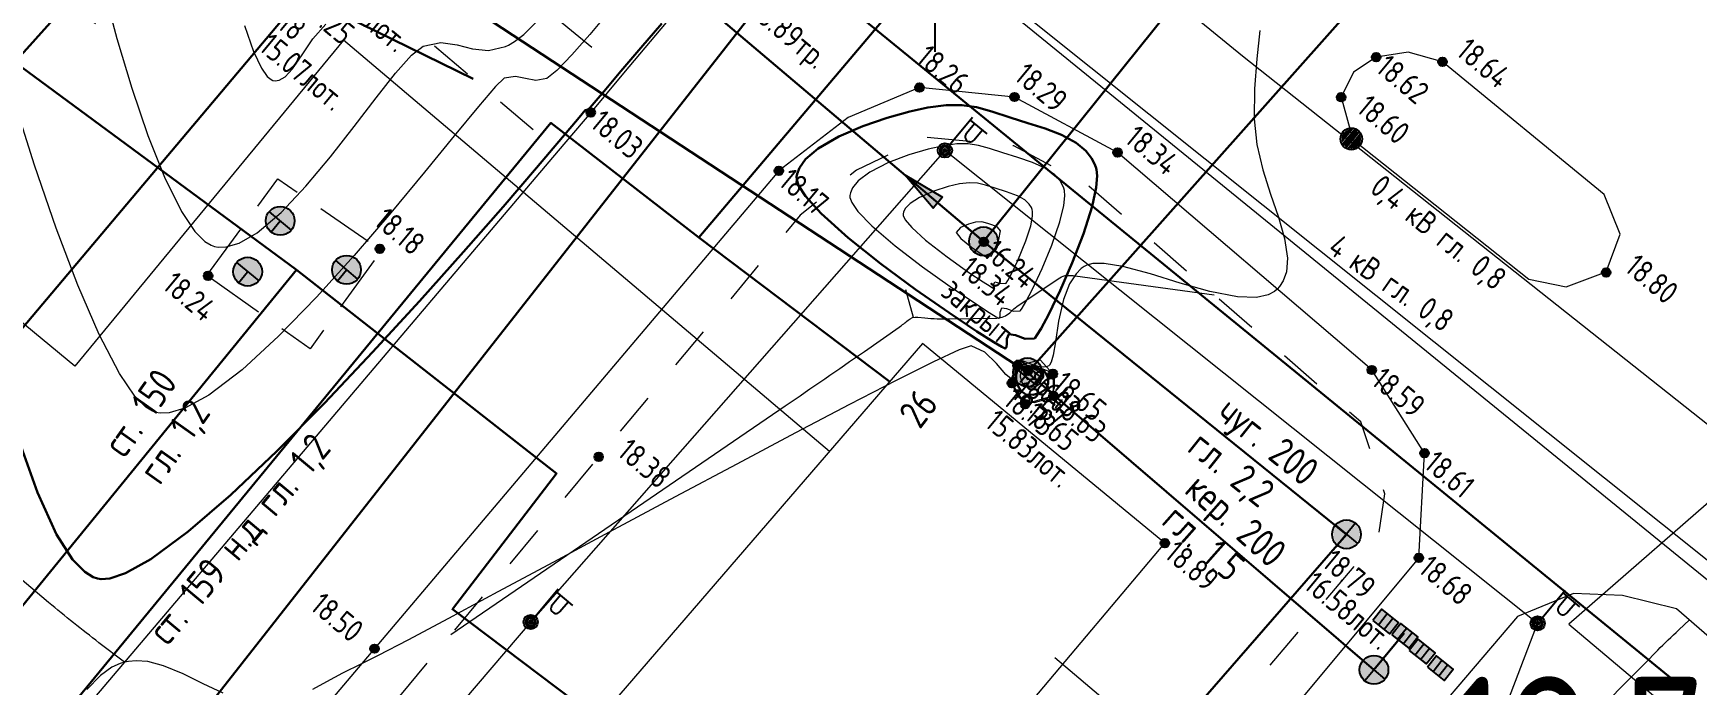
# Model space of a CAD drawing. Header units: metres. Extents: x -149473 to 83396, y -14167 to 104709.
# Drawn here: x -4671.74 to -4642.8, y 42681.98 to 42693.3 of the extents above; entities that cross this region are included whole.
import ezdxf

# ---------------------------------------------------------------- set-up
doc = ezdxf.new("R2010")
doc.units = ezdxf.units.M
doc.linetypes.add('g5_01_5x1_5', pattern=[1.5, 0.75, -0.75])
doc.linetypes.add('g5_02x1', pattern=[1.5, 1, -0.5])
for name, color, linetype, transparency in [('02_Сетка', 7, 'Continuous', 0.6), ('03_Здания и строения', 7, 'Continuous', 0.6), ('06_Инженерно-технические сооружения', 7, 'Continuous', 0.6), ('07_Объекты электропередачи', 7, 'Continuous', 0.6), ('10_Границы покрытий и угодий', 7, 'Continuous', 0.6), ('19_Горизонтали', 7, 'Continuous', 0.6), ('30_Канализация', 7, 'Continuous', 0.6), ('31_Водопровод', 7, 'Continuous', 0.6), ('32_Теплосеть', 7, 'Continuous', 0.6), ('33_Газопровод', 7, 'Continuous', 0.6), ('37_Кабель низкого напряжения', 7, 'Continuous', 0.6), ('38_Кабели высокого напряжения', 7, 'Continuous', 0.6), ('44_Крышки колодцев', 7, 'Continuous', 0.6), ('61_Отметки высоты поверхности', 7, 'Continuous', 0.6)]:
    doc.layers.add(name, color=color, linetype=linetype, transparency=transparency)
doc.layers.add('Viewport2ForCustomObjects_0', color=7, linetype='Continuous')
doc.layers.add('Сети_Горизонтали.Вспомогательные', color=1, linetype='Continuous', lineweight=9)
doc.layers.add('Сети_Горизонтали.Основные', color=1, linetype='Continuous', lineweight=30)
doc.styles.add('LIKE11', font='GOST_0.TTF')
doc.styles.add('LIKE17', font='GOST_0.TTF')
doc.styles.add('LIKE32', font='GOST_0.TTF')
doc.styles.add('LIKE36', font='GOST_0.TTF')
doc.styles.add('Line_GUGK', font='GOST_0.TTF')
doc.styles.get("Standard").update_dxf_attribs({"font": 'GOST_0.TTF'})
doc.linetypes.add('g5_119_1', pattern='A,4,-1,[31,GUGK_2005.shx,S=0.1,R=0,X=0,Y=0],0.35,[31,GUGK_2005.shx,S=0.08,R=0,X=0,Y=0],3.3,[31,GUGK_2005.shx,S=0.08,R=180,X=0,Y=0],0.35,[31,GUGK_2005.shx,S=0.1,R=180,X=0,Y=0],-1', length=10)
doc.linetypes.add('g5_119_3', pattern='A,4,-1,[31,GUGK_2005.shx,S=0.1,R=0,X=0,Y=0],4,[31,GUGK_2005.shx,S=0.1,R=180,X=0,Y=0],-1', length=10)
doc.linetypes.add('g5_122_g', pattern='A,1,-1,1.5,-0.4,["Г",Line_GUGK,S=1,R=0,X=0,Y=-0.5],-1.5,1.5,-1,4,-1,4,-1,3', length=20.9)
doc.linetypes.add('g5_122_k', pattern='A,1,-1,1.5,-0.4,["К",Line_GUGK,S=1,R=0,X=0,Y=-0.5],-1.5,1.5,-1,4,-1,4,-1,3', length=20.9)
doc.linetypes.add('g5_122_kl', pattern='A,1,-1,1.5,-0.4,["Кл",Line_GUGK,S=1,R=0,X=0,Y=-0.5],-2.4,1.5,-1,4,-1,4,-1,3', length=21.8)
doc.linetypes.add('g5_122_t', pattern='A,1,-1,1.5,-0.4,["Т",Line_GUGK,S=1,R=0,X=0,Y=-0.5],-1.5,1.5,-1,4,-1,4,-1,3', length=20.9)
doc.linetypes.add('g5_122_v', pattern='A,1,-1,1.5,-0.4,["В",Line_GUGK,S=1,R=0,X=0,Y=-0.5],-1.5,1.5,-1,4,-1,4,-1,3', length=20.9)

# ---------------------------------------------------------------- blocks, each defined once
blk = doc.blocks.new('g5_012')
at = {"color": 92}
for points in [[(0, -1.5), (0, 1.5)], [(-1.5, 0), (1.5, 0)]]:
    blk.add_lwpolyline(points, dxfattribs=at)
blk = doc.blocks.new('g5_330')
blk.add_hatch(color=0).paths.add_polyline_path([(0.15, 0, 1), (-0.15, 0, 1)])
at = {"color": 0}
blk.add_circle((0, 0), 0.15, dxfattribs=at)
blk = doc.blocks.new('g5_117kb')
h = blk.add_hatch(color=255)
h.paths.add_polyline_path([(0.037, 0.037), (0.461, 0.037, 0.367426), (0.037, 0.461)])
h.paths.add_polyline_path([(-0.038, 0.461, 0.367426), (-0.461, 0.037), (-0.038, 0.037)])
h.paths.add_polyline_path([(-0.038, -0.038), (-0.461, -0.038, 0.367426), (-0.038, -0.461)])
h.paths.add_polyline_path([(0.037, -0.461, 0.367426), (0.461, -0.038), (0.037, -0.038)])
at = {"color": 0}
for points in [[(-0.5, 0), (0.5, 0)], [(0, 0.5), (0, -0.5)]]:
    blk.add_lwpolyline(points, dxfattribs=at)
blk.add_circle((0, 0), 0.5, dxfattribs=at)
blk = doc.blocks.new('g5_128a')
h = blk.add_hatch(color=255)
h.paths.add_polyline_path([(-0.1625, 0.2125), (-0.3375, 0.2125), (-0.3375, -0.2125), (-0.1625, -0.2125)])
h.paths.add_polyline_path([(0.0875, 0.2125), (-0.0875, 0.2125), (-0.0875, -0.2125), (0.0875, -0.2125)])
h.paths.add_polyline_path([(0.3375, 0.2125), (0.1625, 0.2125), (0.1625, -0.2125), (0.3375, -0.2125)])
at = {"color": 0}
blk.add_lwpolyline([(-0.375, -0.25), (0.375, -0.25), (0.375, 0.25), (-0.375, 0.25)], close=True, dxfattribs=at)
for points in [[(-0.125, -0.25), (-0.125, 0.25)], [(0.125, -0.25), (0.125, 0.25)]]:
    blk.add_lwpolyline(points, dxfattribs=at)
blk = doc.blocks.new('g5_128b')
h = blk.add_hatch(color=255)
h.paths.add_polyline_path([(-0.163, 0.296, 0.273653), (-0.338, 0, 0.273653), (-0.163, -0.296)])
h.paths.add_polyline_path([(0.087, 0.326, 0.131884), (-0.087, 0.326), (-0.087, -0.326, 0.131884), (0.087, -0.326)])
h.paths.add_polyline_path([(0.163, -0.296, 0.273653), (0.338, 0, 0.273653), (0.163, 0.296)])
at = {"color": 0}
for points in [[(-0.125, -0.354), (-0.125, 0.354)], [(0.125, -0.354), (0.125, 0.354)]]:
    blk.add_lwpolyline(points, dxfattribs=at)
blk.add_circle((0, 0), 0.375, dxfattribs=at)
blk = doc.blocks.new('g5_110_1c')
h = blk.add_hatch(color=255)
edge = h.paths.add_edge_path()
edge.add_arc((0, 0), 0.212, 0, 360)
edge = h.paths.add_edge_path(flags=16)
edge.add_arc((0, 0), 0.0975, 0, 360)
h = blk.add_hatch(color=0)
edge = h.paths.add_edge_path()
edge.add_arc((0, 0), 0.06, 0, 360)
at = {"color": 0}
for p, q in [((0, 0.25), (0, 1.5)), ((0, 1.375), (0.75, 1.375))]:
    blk.add_line(p, q, dxfattribs=at)
blk.add_lwpolyline([(0.2, 1.375), (0.2, 0.932, 1.040016), (0.55, 0.932), (0.55, 1.375)], format="xyb", dxfattribs=at)
for radius in [0.25, 0.06]:
    blk.add_circle((0, 0), radius, dxfattribs=at)
blk = doc.blocks.new('g5_117kl')
h = blk.add_hatch(color=255)
h.paths.add_polyline_path([(0.418, 0.198, 0.633652), (-0.418, 0.198)])
h.paths.add_polyline_path([(-0.446, 0.122, 0.067116), (-0.463, 0, 0.067116), (-0.446, -0.122), (0.446, -0.122, 0.067116), (0.463, 0, 0.067116), (0.446, 0.122)])
h.paths.add_polyline_path([(-0.418, -0.198, 0.633652), (0.418, -0.198)])
at = {"color": 0}
for p, q in [((-0.474, 0.16), (0.474, 0.16)), ((-0.474, -0.16), (0.474, -0.16))]:
    blk.add_line(p, q, dxfattribs=at)
blk.add_circle((0, 0), 0.5, dxfattribs=at)
blk = doc.blocks.new('g5_122_3')
blk.add_hatch(color=0).paths.add_polyline_path([(0, -0.25), (0, 0.25), (1.5, 0)])
at = {"color": 0}
blk.add_lwpolyline([(0, -0.25), (0, 0.25), (1.5, 0), (0, -0.25)], dxfattribs=at)
blk = doc.blocks.new('g5_117t')
h = blk.add_hatch(color=255)
h.paths.add_polyline_path([(-0.038, -0.038), (-0.461, -0.038, 0.367426), (-0.038, -0.461)])
h.paths.add_polyline_path([(0.037, -0.461, 0.367426), (0.461, -0.038), (0.037, -0.038)])
h.paths.add_polyline_path([(0.461, 0.037, 0.921954), (-0.461, 0.037)])
at = {"color": 0}
for points in [[(-0.5, 0), (0.5, 0)], [(0, -0.5), (0, 0)]]:
    blk.add_lwpolyline(points, dxfattribs=at)
blk.add_circle((0, 0), 0.5, dxfattribs=at)
blk = doc.blocks.new('g_scratch')
at = {"color": 0, "linetype": 'ByBlock', "lineweight": 15}
blk.add_line((0, 0), (1, 0), dxfattribs=at)
blk = doc.blocks.new('CustomObjectsInViewport2_0')
at = {"layer": 'Сети_Горизонтали.Вспомогательные', "color": 42, "flags": 128}
for points, elevation in [([(2780.662, 1756.138), (2780.016, 1755.369), (2779.392, 1754.661), (2778.867, 1754.119), (2778.52, 1753.845), (2778.138, 1753.774), (2777.787, 1753.842), (2777.433, 1753.913), (2777.039, 1753.854), (2776.736, 1753.565), (2776.141, 1752.866), (2775.304, 1751.844), (2774.272, 1750.584), (2773.097, 1749.172), (2771.825, 1747.694), (2770.506, 1746.235), (2769.19, 1744.882), (2767.924, 1743.719), (2766.759, 1742.833), (2765.931, 1742.381), (2765.388, 1742.22), (2765.068, 1742.209), (2764.923, 1742.233), (2764.808, 1742.273), (2764.571, 1742.42), (2764.193, 1742.801), (2763.657, 1743.581), (2762.945, 1744.939), (2762.203, 1746.652), (2761.448, 1748.642), (2760.696, 1750.833), (2759.964, 1753.149)], 17.5), ([(2763.1, 1756.983), (2763.565, 1755.237), (2764.084, 1753.501), (2764.642, 1751.862), (2765.224, 1750.407), (2765.814, 1749.221), (2766.282, 1748.525), (2766.626, 1748.179), (2766.849, 1748.043), (2766.959, 1748.005), (2767.092, 1747.981), (2767.37, 1747.986), (2767.814, 1748.112), (2768.446, 1748.477), (2769.282, 1749.185), (2770.142, 1750.094), (2770.997, 1751.118), (2771.82, 1752.172), (2772.582, 1753.17), (2773.255, 1754.025), (2773.811, 1754.654), (2774.221, 1754.97), (2774.839, 1755.09), (2775.4, 1755.015), (2775.939, 1754.878), (2776.49, 1754.813), (2777.087, 1754.952), (2777.087, 1754.952), (2777.193, 1755.003), (2777.404, 1755.131), (2777.718, 1755.373), (2778.128, 1755.773)], 17), ([(2768, 1755.684), (2768.319, 1754.775), (2768.591, 1754.203), (2768.795, 1753.913), (2768.93, 1753.803), (2768.996, 1753.776), (2769.071, 1753.764), (2769.214, 1753.781), (2769.417, 1753.894), (2769.676, 1754.177), (2770.008, 1754.669), (2770.382, 1755.218), (2770.835, 1755.725)], 16.5), ([(2803.33, 1755.516), (2803.224, 1754.528), (2803.152, 1753.485), (2803.136, 1752.442), (2803.229, 1751.548), (2803.439, 1750.671), (2803.708, 1749.823), (2803.979, 1749.02), (2804.195, 1748.274), (2804.297, 1747.6), (2804.26, 1747.121), (2804.143, 1746.803), (2804.015, 1746.611), (2803.936, 1746.522), (2803.844, 1746.442), (2803.625, 1746.322), (2803.22, 1746.231), (2802.559, 1746.25), (2801.597, 1746.438), (2800.56, 1746.732), (2799.524, 1747.048), (2798.571, 1747.305), (2797.92, 1747.412), (2797.524, 1747.406), (2797.313, 1747.352), (2797.225, 1747.307), (2797.121, 1747.234), (2796.936, 1747.053), (2796.712, 1746.709), (2796.497, 1746.157), (2796.326, 1745.402), (2796.217, 1744.687), (2796.141, 1744.224), (2796.074, 1743.979), (2796.018, 1743.88), (2795.986, 1743.852), (2795.933, 1743.828), (2795.817, 1743.806), (2795.625, 1743.828), (2795.359, 1743.916), (2795.056, 1744.034), (2794.849, 1744.042), (2794.757, 1743.835), (2794.749, 1743.564), (2794.678, 1743.404), (2794.49, 1743.552), (2794.174, 1743.931), (2793.762, 1744.333), (2793.286, 1744.547), (2792.876, 1744.409), (2791.981, 1743.992), (2790.68, 1743.343), (2789.053, 1742.504), (2787.176, 1741.521), (2785.13, 1740.438), (2782.993, 1739.299), (2780.843, 1738.149), (2778.758, 1737.031), (2776.819, 1735.991), (2775.102, 1735.073), (2773.687, 1734.321), (2772.652, 1733.779), (2772.076, 1733.492), (2771.409, 1733.164), (2770.862, 1732.862), (2770.373, 1732.598)], 18.5), ([(2767.263, 1732.473), (2766.57, 1732.798), (2765.875, 1733.141), (2765.183, 1733.428), (2764.636, 1733.57), (2764.23, 1733.601), (2763.963, 1733.576), (2763.83, 1733.549), (2763.679, 1733.504), (2763.39, 1733.372), (2762.993, 1733.09), (2762.521, 1732.602)], 18.5)]:
    blk.add_lwpolyline(points, dxfattribs=dict(at, elevation=elevation))
for points, elevation in [([(2794.988, 1745.759), (2795.008, 1745.777), (2795.066, 1745.856), (2795.195, 1746.074), (2795.424, 1746.515), (2795.76, 1747.236), (2796.096, 1748.05), (2796.374, 1748.854), (2796.514, 1749.421), (2796.552, 1749.768), (2796.538, 1749.95), (2796.518, 1750.024), (2796.48, 1750.115), (2796.385, 1750.281), (2796.201, 1750.492), (2795.889, 1750.714), (2795.423, 1750.923), (2794.91, 1751.091), (2794.388, 1751.253), (2793.929, 1751.404), (2793.544, 1751.511), (2793.182, 1751.567), (2792.795, 1751.567), (2792.332, 1751.505), (2791.797, 1751.384), (2791.123, 1751.187), (2790.411, 1750.92), (2789.763, 1750.591), (2789.36, 1750.288), (2789.158, 1750.04), (2789.084, 1749.866), (2789.068, 1749.776), (2789.071, 1749.704), (2789.132, 1749.533), (2789.349, 1749.221), (2789.829, 1748.724), (2790.648, 1748.021), (2791.597, 1747.293), (2792.555, 1746.609), (2793.399, 1746.037), (2793.911, 1745.708), (2794.158, 1745.558), (2794.243, 1745.513), (2794.259, 1745.509), (2794.279, 1745.524), (2794.297, 1745.585), (2794.301, 1745.719), (2794.354, 1745.865), (2794.522, 1745.842), (2794.762, 1745.752), (2794.988, 1745.759)], 17.5), ([(2794.489, 1746.713), (2794.507, 1746.73), (2794.564, 1746.815), (2794.693, 1747.051), (2794.913, 1747.51), (2795.195, 1748.193), (2795.365, 1748.722), (2795.427, 1749.052), (2795.427, 1749.219), (2795.411, 1749.283), (2795.382, 1749.352), (2795.306, 1749.473), (2795.155, 1749.62), (2794.897, 1749.767), (2794.521, 1749.903), (2794.127, 1750.024), (2793.789, 1750.134), (2793.51, 1750.201), (2793.229, 1750.217), (2792.888, 1750.176), (2792.489, 1750.083), (2791.987, 1749.925), (2791.487, 1749.709), (2791.16, 1749.5), (2790.994, 1749.324), (2790.933, 1749.199), (2790.92, 1749.134), (2790.925, 1749.075), (2790.993, 1748.929), (2791.221, 1748.656), (2791.699, 1748.223), (2792.451, 1747.639), (2793.211, 1747.103), (2793.706, 1746.773), (2793.952, 1746.617), (2794.036, 1746.567), (2794.05, 1746.562), (2794.058, 1746.57), (2794.069, 1746.608), (2794.079, 1746.692), (2794.107, 1746.776), (2794.271, 1746.729), (2794.489, 1746.713)], 17), ([(2793.99, 1747.666), (2793.998, 1747.677), (2794.035, 1747.745), (2794.125, 1747.932), (2794.253, 1748.246), (2794.305, 1748.543), (2794.204, 1748.668), (2794.045, 1748.74), (2793.867, 1748.796), (2793.656, 1748.856), (2793.444, 1748.848), (2793.195, 1748.783), (2792.915, 1748.66), (2792.772, 1748.492), (2792.931, 1748.277), (2793.298, 1747.983), (2793.669, 1747.725), (2793.84, 1747.615), (2793.86, 1747.688), (2793.921, 1747.675), (2793.99, 1747.666)], 16.5), ([(2796.076, 1743.577), (2796.047, 1743.607), (2795.964, 1743.663), (2795.788, 1743.742), (2795.501, 1743.825), (2795.147, 1743.879), (2794.915, 1743.853), (2794.781, 1743.712), (2794.721, 1743.506), (2794.726, 1743.268), (2794.796, 1743.008), (2794.942, 1742.761), (2795.17, 1742.597), (2795.497, 1742.576), (2795.85, 1742.681), (2796.096, 1742.862), (2796.192, 1743.094), (2796.185, 1743.35), (2796.076, 1743.577)], 18.5), ([(2795.688, 1743.626), (2795.667, 1743.646), (2795.602, 1743.684), (2795.466, 1743.734), (2795.263, 1743.775), (2795.087, 1743.768), (2794.999, 1743.644), (2794.989, 1743.466), (2795.058, 1743.266), (2795.219, 1743.118), (2795.388, 1743.108), (2795.571, 1743.162), (2795.698, 1743.255), (2795.753, 1743.442), (2795.688, 1743.626)], 17.5), ([(2795.494, 1743.65), (2795.479, 1743.66), (2795.418, 1743.683), (2795.289, 1743.715), (2795.173, 1743.726), (2795.136, 1743.653), (2795.121, 1743.565), (2795.165, 1743.466), (2795.243, 1743.379), (2795.381, 1743.396), (2795.499, 1743.452), (2795.516, 1743.552), (2795.494, 1743.65)], 17), ([(2795.3, 1743.674), (2795.296, 1743.676), (2795.273, 1743.681), (2795.259, 1743.684), (2795.301, 1743.649), (2795.3, 1743.674)], 16.5)]:
    blk.add_lwpolyline(points, close=True, dxfattribs=dict(at, elevation=elevation))
at = {"layer": 'Сети_Горизонтали.Основные', "color": 40, "elevation": 18, "flags": 128}
blk.add_lwpolyline([(2782.525, 1755.758), (2781.797, 1754.91), (2781.103, 1754.095), (2780.515, 1753.402), (2780.106, 1752.92), (2779.952, 1752.738), (2779.857, 1752.739), (2779.65, 1752.49), (2779.067, 1751.797), (2778.166, 1750.736), (2776.999, 1749.382), (2775.624, 1747.811), (2774.093, 1746.1), (2772.463, 1744.324), (2770.789, 1742.559), (2769.125, 1740.881), (2767.527, 1739.367), (2766.048, 1738.092), (2764.746, 1737.132), (2763.867, 1736.642), (2763.321, 1736.463), (2763.018, 1736.441), (2762.886, 1736.462), (2762.74, 1736.511), (2762.451, 1736.686), (2762.023, 1737.121), (2761.466, 1737.988), (2760.797, 1739.453), (2760.165, 1741.238)], dxfattribs=at)
for points in [[(2795.487, 1744.806), (2795.51, 1744.826), (2795.578, 1744.914), (2795.726, 1745.155), (2795.989, 1745.647), (2796.385, 1746.469), (2796.806, 1747.431), (2797.195, 1748.436), (2797.497, 1749.391), (2797.64, 1750.053), (2797.671, 1750.459), (2797.649, 1750.675), (2797.624, 1750.764), (2797.58, 1750.871), (2797.475, 1751.068), (2797.274, 1751.326), (2796.939, 1751.609), (2796.433, 1751.885), (2795.861, 1752.103), (2795.255, 1752.291), (2794.648, 1752.481), (2794.007, 1752.692), (2793.469, 1752.841), (2792.964, 1752.92), (2792.423, 1752.92), (2791.777, 1752.833), (2791.151, 1752.695), (2790.368, 1752.478), (2789.516, 1752.187), (2788.685, 1751.829), (2787.965, 1751.41), (2787.529, 1751.036), (2787.313, 1750.735), (2787.234, 1750.525), (2787.215, 1750.418), (2787.218, 1750.329), (2787.284, 1750.121), (2787.524, 1749.747), (2788.066, 1749.152), (2789.013, 1748.302), (2790.149, 1747.399), (2791.353, 1746.511), (2792.507, 1745.704), (2793.491, 1745.048), (2794.074, 1744.676), (2794.354, 1744.51), (2794.45, 1744.461), (2794.468, 1744.456), (2794.489, 1744.468), (2794.514, 1744.514), (2794.525, 1744.621), (2794.53, 1744.792), (2794.602, 1744.953), (2794.836, 1744.921), (2795.172, 1744.795), (2795.487, 1744.806)], [(2795.882, 1743.602), (2795.851, 1743.631), (2795.757, 1743.687), (2795.558, 1743.761), (2795.261, 1743.822), (2795.001, 1743.811), (2794.899, 1743.703), (2794.854, 1743.548), (2794.858, 1743.367), (2794.911, 1743.17), (2795.022, 1742.982), (2795.194, 1742.858), (2795.443, 1742.842), (2795.71, 1742.921), (2795.897, 1743.058), (2795.97, 1743.235), (2795.965, 1743.429), (2795.882, 1743.602)]]:
    blk.add_lwpolyline(points, close=True, dxfattribs=at)

msp = doc.modelspace()

# ---------------------------------------------------------------- linework, layer by layer
at = {"layer": '03_Здания и строения', "color": 7, "linetype": 'Continuous', "lineweight": 20, "flags": 128}
msp.add_lwpolyline([(-4652.056, 42684.437), (-4656.273, 42687.906), (-4668.516, 42673.731), (-4666.403, 42671.976), (-4665.857, 42672.625), (-4663.703, 42670.807), (-4663.41, 42671.1), (-4661.253, 42673.542), (-4654.442, 42681.611), (-4652.056, 42684.437)], dxfattribs=at)
at = {"layer": '06_Инженерно-технические сооружения', "color": 7, "linetype": 'Continuous', "lineweight": 20, "flags": 128}
msp.add_lwpolyline([(-4654.004, 42687.377), (-4653.997, 42686.998), (-4654.49, 42686.853), (-4654.717, 42687.219), (-4654.622, 42687.523), (-4654.228, 42687.621), (-4654.004, 42687.377)], dxfattribs=at)
at = {"layer": '10_Границы покрытий и угодий', "color": 7, "linetype": 'Continuous', "lineweight": 20, "flags": 128}
for points in [[(-4694.933, 42721.402), (-4693.522, 42722.364), (-4691.77, 42722.881), (-4690.338, 42722.302), (-4689.376, 42721.68), (-4684.94, 42717.977), (-4684.134, 42717.304), (-4683.855, 42717.071), (-4674.559, 42709.324), (-4666.418, 42702.531), (-4660.258, 42697.154), (-4659.74, 42695.745), (-4659.989, 42694.373), (-4661.474, 42692.605), (-4662.046, 42691.924), (-4662.612, 42691.258), (-4671.844, 42680.378)], [(-4648.788, 42691.453), (-4645.725, 42689.025), (-4645.075, 42688.889), (-4644.377, 42689.153), (-4644.134, 42689.805), (-4644.412, 42690.496), (-4647.228, 42692.802), (-4647.825, 42692.969), (-4648.381, 42692.885), (-4648.777, 42692.623), (-4648.989, 42692.186), (-4648.788, 42691.453)], [(-4647.639, 42684.182), (-4647.542, 42685.999), (-4648.459, 42687.446), (-4652.879, 42691.228), (-4654.671, 42692.191), (-4656.327, 42692.354), (-4657.568, 42691.833), (-4658.771, 42690.908), (-4669.99, 42677.669), (-4671.903, 42675.433), (-4672.525, 42673.779), (-4672.574, 42672.039), (-4672.508, 42671.236), (-4671.061, 42669.229), (-4664.913, 42664.117), (-4661.583, 42661.416), (-4659.983, 42660.841), (-4658.357, 42661.024), (-4656.962, 42662.011)], [(-4647.639, 42684.182), (-4656.466, 42673.608), (-4652.427, 42670.453), (-4651.896, 42669.623), (-4651.828, 42668.615), (-4652.345, 42667.54), (-4653.053, 42666.682), (-4656.756, 42662.245), (-4656.962, 42662.011)], [(-4639.746, 42680.342), (-4643.156, 42683.297), (-4644.098, 42683.526), (-4644.948, 42683.561), (-4645.924, 42683.159), (-4648.164, 42680.529), (-4648.635, 42679.966), (-4651.368, 42676.577), (-4651.862, 42675.693), (-4652.023, 42674.579), (-4651.69, 42673.603), (-4650.955, 42672.638), (-4648.071, 42670.282)]]:
    msp.add_lwpolyline(points, dxfattribs=at)
at = {"layer": '10_Границы покрытий и угодий', "color": 7, "linetype": 'g5_01_5x1_5', "lineweight": 20, "flags": 128}
for points in [[(-4684.134, 42717.304), (-4686.851, 42714.095), (-4682.394, 42710.283), (-4677.321, 42706.047), (-4673.182, 42702.466), (-4669.189, 42699.02), (-4665.393, 42695.814), (-4661.474, 42692.605)], [(-4672.986, 42679.998), (-4680.052, 42685.758), (-4673.426, 42693.701), (-4672.402, 42694.869), (-4671.84, 42694.422), (-4670.485, 42693.326), (-4669.476, 42694.523), (-4668.212, 42695.997), (-4662.612, 42691.258)], [(-4654.442, 42681.611), (-4652.331, 42679.846), (-4648.346, 42684.518), (-4648.232, 42685.295), (-4648.65, 42686.542), (-4653.398, 42690.656), (-4654.684, 42691.34), (-4656.226, 42691.493), (-4657.42, 42690.921), (-4658.4, 42690.135), (-4661.977, 42685.851), (-4665.584, 42681.522), (-4669.355, 42677.057), (-4671.302, 42674.729), (-4671.669, 42673.64), (-4671.628, 42672.102), (-4671.043, 42670.904), (-4670.321, 42669.91), (-4665.911, 42666.221), (-4661.269, 42662.247), (-4660.003, 42661.756), (-4658.451, 42661.947), (-4657.154, 42662.652)]]:
    msp.add_lwpolyline(points, dxfattribs=at)
at = {"layer": '19_Горизонтали', "color": 32, "linetype": 'Continuous', "lineweight": 30, "elevation": 9, "flags": 128}
msp.add_lwpolyline([(-4669.296, 42694.733), (-4668.194, 42694.354, -0.030858), (-4666.045, 42693.464), (-4664.09, 42692.509)], format="xyb", dxfattribs=at)
at = {"layer": '19_Горизонтали', "color": 32, "linetype": 'Continuous', "lineweight": 20, "flags": 128}
for points, elevation in [([(-4670.156, 42682.367), (-4670.601, 42682.706, -0.012479), (-4671.476, 42683.406), (-4672.481, 42684.252, -0.103807), (-4672.599, 42684.404), (-4672.599, 42684.404, -0.025005), (-4672.677, 42684.584), (-4673.941, 42687.97, 0.163584), (-4674.41, 42688.549), (-4674.41, 42688.549, -0.017894), (-4675.058, 42688.993), (-4676.478, 42690.043)], 9.25), ([(-4664.481, 42682.846), (-4658.662, 42686.822, 0.001778), (-4657.285, 42687.77), (-4656.678, 42688.191, 0.028681), (-4656.525, 42688.311), (-4656.525, 42688.311, -0.20919), (-4656.355, 42688.366), (-4656.235, 42688.353, 0.030285), (-4655.802, 42688.335), (-4654.978, 42688.349, 0.191116), (-4654.756, 42688.442), (-4654.756, 42688.442, -0.046832), (-4654.555, 42688.604), (-4653.885, 42689.048, -0.136862), (-4653.757, 42689.09), (-4653.757, 42689.09, -0.044514), (-4653.617, 42689.083), (-4651.2, 42688.751)], 9.25), ([(-4646.464, 42679.154), (-4645.274, 42680.456, 0.040994), (-4644.676, 42681.228), (-4644.588, 42681.363, -0.052661), (-4644.175, 42681.872), (-4644.175, 42681.872, 0.003461), (-4643.711, 42682.34), (-4643.483, 42682.574, -0.013236), (-4643.118, 42682.929), (-4642.931, 42683.101)], 9.5)]:
    msp.add_lwpolyline(points, format="xyb", dxfattribs=dict(at, elevation=elevation))
at = {"layer": '30_Канализация', "color": 42, "linetype": 'g5_122_kl', "lineweight": 30, "flags": 128}
for points in [[(-4689.034, 42712.68), (-4685.61, 42709.491), (-4674.203, 42700.171), (-4667.074, 42693.943), (-4665.993, 42694.972), (-4654.446, 42687.405), (-4644.581, 42698.478), (-4641.667, 42702.479), (-4639.778, 42704.777)], [(-4681.491, 42676.845), (-4667.074, 42693.943)], [(-4654.446, 42687.405), (-4648.42, 42682.234), (-4647.895, 42682.874)]]:
    msp.add_lwpolyline(points, dxfattribs=at)
at = {"layer": '30_Канализация', "color": 12, "linetype": 'g5_122_k', "lineweight": 30, "flags": 128}
for points in [[(-4669.833, 42701.983), (-4664.526, 42697.562), (-4655.212, 42689.682)], [(-4655.212, 42689.682), (-4646.633, 42700.345)], [(-4655.212, 42689.682), (-4648.898, 42684.589)], [(-4657.634, 42674.557), (-4648.898, 42684.589)]]:
    msp.add_lwpolyline(points, dxfattribs=at)
at = {"layer": '31_Водопровод', "color": 94, "linetype": 'g5_122_v', "lineweight": 30, "flags": 128}
msp.add_lwpolyline([(-4683.645, 42687.024), (-4671.672, 42677.819), (-4658.53, 42694.548), (-4640.028, 42679.464)], dxfattribs=at)
at = {"layer": '32_Теплосеть', "color": 5, "linetype": 'g5_122_t', "lineweight": 30, "flags": 128}
for points in [[(-4659.012, 42707.883), (-4663.593, 42702.221), (-4672.066, 42692.794)], [(-4672.066, 42692.794), (-4667.164, 42689.187), (-4662.639, 42685.649), (-4664.452, 42683.287), (-4661.73, 42681.235)], [(-4679.884, 42673.613), (-4667.164, 42689.187)]]:
    msp.add_lwpolyline(points, dxfattribs=at)
at = {"layer": '32_Теплосеть', "color": 7, "linetype": 'g5_02x1', "lineweight": 20, "flags": 128}
msp.add_lwpolyline([(-4668.725, 42689.087), (-4667.488, 42690.771), (-4665.683, 42689.525), (-4666.929, 42687.815), (-4668.725, 42689.087)], dxfattribs=at)
at = {"layer": '33_Газопровод', "color": 132, "linetype": 'g5_122_g', "lineweight": 30, "flags": 128}
for points in [[(-4660.164, 42689.751), (-4652.874, 42698.355)], [(-4677.389, 42673.95), (-4662.739, 42691.742), (-4660.164, 42689.751), (-4656.845, 42687.244)]]:
    msp.add_lwpolyline(points, dxfattribs=at)
at = {"layer": '37_Кабель низкого напряжения', "color": 1, "linetype": 'g5_119_3', "lineweight": 20, "flags": 128}
for points in [[(-4669.005, 42712.243), (-4671.107, 42709.549), (-4650.705, 42692.905), (-4641.971, 42685.996)], [(-4657.892, 42686.032), (-4666.344, 42693.179), (-4671.023, 42687.511), (-4679.123, 42694.205)], [(-4647.779, 42670.597), (-4649.686, 42672.276), (-4645.572, 42683.042), (-4655.884, 42691.262), (-4663.09, 42683.066), (-4670.485, 42674.414), (-4671.02, 42672.478), (-4669.907, 42670.355), (-4660.875, 42662.831), (-4652.518, 42655.039), (-4628.448, 42635.06), (-4616.814, 42648.754), (-4614.747, 42650.963)], [(-4642.007, 42685.656), (-4645.03, 42683.025), (-4640.498, 42679.215)], [(-4651.166, 42664.684), (-4650.051, 42666.025), (-4658.217, 42673.025), (-4651.879, 42680.668), (-4653.969, 42682.444)]]:
    msp.add_lwpolyline(points, dxfattribs=at)
at = {"layer": '38_Кабели высокого напряжения', "color": 1, "linetype": 'g5_119_1', "lineweight": 20, "flags": 128}
for points in [[(-4702.615, 42717.39), (-4700.919, 42717.438), (-4698.528, 42718.497), (-4696.406, 42718.894), (-4693.331, 42717.994), (-4670.716, 42698.753), (-4668.173, 42697.789), (-4664.874, 42697.128), (-4662.87, 42697.903), (-4661.575, 42698.082), (-4659.269, 42697.345), (-4640.406, 42682.005), (-4639.28, 42683.319)], [(-4681.295, 42680.649), (-4680.181, 42681.879), (-4680.274, 42682.947), (-4682.897, 42685.361), (-4667.237, 42703.801), (-4640.432, 42682.394), (-4639.4, 42683.625)]]:
    msp.add_lwpolyline(points, dxfattribs=at)

# ---------------------------------------------------------------- block references
at = {"layer": '02_Сетка', "color": 92, "linetype": 'Continuous', "lineweight": 15, "ltscale": 0.5, "xscale": 0.5, "yscale": 0.5, "zscale": 0.5}
msp.add_blockref('g5_012', (-4656.056, 42693.725), dxfattribs=at)
at = {"layer": '06_Инженерно-технические сооружения', "color": 7, "linetype": 'Continuous', "lineweight": 20, "xscale": 0.5, "yscale": 0.5, "zscale": 0.5}
for name, p, rotation in [('g5_128b', (-4648.814, 42691.463, 9.275), 320.2244407250127), ('g5_128a', (-4648.216, 42683.075, 9.343), 321.5724666666667), ('g5_128a', (-4647.883, 42682.824, 9.342), 321.5724667936789), ('g5_128a', (-4647.582, 42682.551, 9.347), 321.5724666666667), ('g5_128a', (-4647.265, 42682.264, 9.348), 321.5724666666667)]:
    msp.add_blockref(name, p, dxfattribs=dict(at, rotation=rotation))
at = {"layer": '07_Объекты электропередачи', "color": 7, "linetype": 'Continuous', "lineweight": 20, "xscale": 0.5, "yscale": 0.5, "zscale": 0.5}
for p, rotation in [((-4655.884, 42691.262), 320.2655211251469), ((-4663.09, 42683.066), 320.2655211251469), ((-4645.572, 42683.042, 9.441), 320.2244407250127)]:
    msp.add_blockref('g5_110_1c', p, dxfattribs=dict(at, rotation=rotation))
at = {"layer": '19_Горизонтали', "color": 32, "linetype": 'Continuous', "lineweight": -3, "xscale": 0.5, "yscale": 0.5, "zscale": 0.5, "rotation": 105.3324794552145}
msp.add_blockref('g_scratch', (-4656.433, 42688.36, 9.25), dxfattribs=at)
at = {"layer": '30_Канализация', "color": 7, "linetype": 'Continuous', "lineweight": 20, "xscale": 0.5, "yscale": 0.5, "zscale": 0.5, "rotation": 139.7661200048359}
msp.add_blockref('g5_122_3', (-4656.006, 42690.354), dxfattribs=at)
at = {"layer": '44_Крышки колодцев', "color": 7, "linetype": 'Continuous', "lineweight": 20, "xscale": 0.5, "yscale": 0.5, "zscale": 0.5}
for name, p, rotation in [('g5_117t', (-4667.447, 42690.038), 320.2655211251469), ('g5_117kb', (-4655.212, 42689.682, 9.171), 320.2244407250127), ('g5_117t', (-4668.014, 42689.155), 320.2655211251469), ('g5_117t', (-4666.293, 42689.187), 320.2655211251469), ('g5_117kl', (-4654.446, 42687.405, 9.364), 320.2244407250127), ('g5_117kb', (-4648.898, 42684.589, 9.395), 320.2244407250127), ('g5_117kb', (-4648.42, 42682.234, 9.366), 320.2244407250127)]:
    msp.add_blockref(name, p, dxfattribs=dict(at, rotation=rotation))
at = {"layer": '61_Отметки высоты поверхности', "color": 7, "linetype": 'Continuous', "lineweight": 20, "xscale": 0.5, "yscale": 0.5, "zscale": 0.5}
for p, rotation in [((-4648.381, 42692.885, 9.309), 320.2244407250127), ((-4647.228, 42692.802, 9.322), 320.2244407250127), ((-4656.327, 42692.354, 9.13), 320.2244407250127), ((-4654.671, 42692.191, 9.146), 320.2244407250127), ((-4648.989, 42692.186, 9.3), 320.2244407250127), ((-4662.046, 42691.924, 9.017), 320.2244407250127), ((-4652.879, 42691.228, 9.171), 320.2244407250127), ((-4658.771, 42690.908, 9.083), 320.2244407250127), ((-4655.205, 42689.672, 8.12), 320.2244407250127), ((-4665.713, 42689.553), 320.1837874390728), ((-4668.703, 42689.083), 320.1837874390728), ((-4644.381, 42689.142), 320.1837874390728), ((-4654.622, 42687.523, 9.3), 320.2244407250127), ((-4654.435, 42687.431, 8.213), 320.2244407250127), ((-4654.004, 42687.377, 9.324), 320.2244407250127), ((-4648.459, 42687.446, 9.296), 320.2244407250127), ((-4654.717, 42687.219, 9.286), 320.2244407250127), ((-4654.49, 42686.853, 9.323), 320.2244407250127), ((-4653.997, 42686.998, 9.314), 320.2244407250127), ((-4661.907, 42685.936), 320.1837874390728), ((-4647.542, 42685.999, 9.307), 320.2244407250127), ((-4652.056, 42684.437, 9.443), 320.2244407250127), ((-4647.639, 42684.182, 9.338), 320.2244407250127), ((-4665.808, 42682.602), 320.1837874390728)]:
    msp.add_blockref('g5_330', p, dxfattribs=dict(at, rotation=rotation))
at = {"layer": 'Viewport2ForCustomObjects_0', "xscale": 0.5, "yscale": 0.5, "zscale": 0.5}
msp.add_blockref('CustomObjectsInViewport2_0', (-6052.071, 41815.592), dxfattribs=at)

# ---------------------------------------------------------------- texts
at = {"color": 7, "linetype": 'Continuous', "lineweight": 15, "ltscale": 0.5, "style": 'LIKE11'}
for s, p in [('15.28лот.', (-4666.761, 42694.05)), ('16.89тр.', (-4659.298, 42693.626)), ('18', (-4667.522, 42693.405)), ('15.07лот.', (-4667.842, 42693.021)), ('18.34', (-4655.66, 42689.144)), ('закрыт', (-4655.98, 42688.759)), ('18.73', (-4654.894, 42686.867)), ('15.83лот.', (-4655.214, 42686.483)), ('18.79', (-4649.345, 42684.051)), ('16.58лот.', (-4649.665, 42683.667))]:
    msp.add_text(s, height=0.4, rotation=320.2244, dxfattribs=at).set_placement(p)
at = {"color": 6, "linetype": 'ByBlock', "lineweight": 60, "insert": (-4647.152, 42682.114), "char_height": 2.5, "attachment_point": 1}
msp.add_mtext_dynamic_manual_height_columns('18.73', width=11.20535, gutter_width=6.25, heights=[0], dxfattribs=at)
at = {"layer": '03_Здания и строения', "color": 7, "linetype": 'Continuous', "lineweight": 15, "style": 'LIKE36'}
msp.add_text('26', height=0.5, rotation=52.5946, dxfattribs=at).set_placement((-4656.32, 42686.4))
at = {"layer": '30_Канализация', "color": 12, "linetype": 'Continuous', "lineweight": 15, "style": 'LIKE32'}
for s, p in [('чуг. 200', (-4651.185, 42686.634)), ('гл. 2,2', (-4651.691, 42686.049))]:
    msp.add_text(s, height=0.5, rotation=321.3667, dxfattribs=at).set_placement(p)
at = {"layer": '30_Канализация', "color": 42, "linetype": 'Continuous', "lineweight": 15, "style": 'LIKE32'}
for s, p in [('кер. 200', (-4651.741, 42685.325)), ('гл. 1,5', (-4652.138, 42684.786))]:
    msp.add_text(s, height=0.5, rotation=318.4094, dxfattribs=at).set_placement(p)
at = {"layer": '32_Теплосеть', "color": 5, "linetype": 'Continuous', "lineweight": 15, "style": 'LIKE32'}
for s, p in [('ст. 150', (-4670.156, 42685.896)), ('гл. 1,2', (-4669.542, 42685.425))]:
    msp.add_text(s, height=0.5, rotation=54.6839, dxfattribs=at).set_placement(p)
at = {"layer": '33_Газопровод', "color": 132, "linetype": 'Continuous', "lineweight": 15, "style": 'LIKE32'}
msp.add_text('ст. 159 н.д гл. 1,2', height=0.5, rotation=50.1586, dxfattribs=at).set_placement((-4669.405, 42682.635))
at = {"layer": '37_Кабель низкого напряжения', "color": 1, "linetype": 'Continuous', "lineweight": 15, "style": 'LIKE32'}
msp.add_text('0,4 кВ гл. 0,8', height=0.4, rotation=321.4253, dxfattribs=at).set_placement((-4648.514, 42690.557))
at = {"layer": '38_Кабели высокого напряжения', "color": 1, "linetype": 'Continuous', "lineweight": 15, "style": 'LIKE32'}
msp.add_text('4 кВ гл. 0,8', height=0.4, rotation=325.1581, dxfattribs=at).set_placement((-4649.247, 42689.5))
at = {"layer": '61_Отметки высоты поверхности', "color": 7, "linetype": 'Continuous', "lineweight": 15, "ltscale": 0.5, "style": 'LIKE17'}
for s, rotation, p in [('16.25', 320.2244, (-4667.1, 42693.678)), ('18.26', 320.2244, (-4656.411, 42692.821)), ('18.64', 320.2244, (-4647.014, 42692.938)), ('18.29', 320.2244, (-4654.703, 42692.509)), ('18.62', 320.2244, (-4648.413, 42692.651)), ('18.60', 320.2244, (-4648.747, 42691.952)), ('18.03', 320.2244, (-4662.078, 42691.69)), ('18.34', 320.2244, (-4652.78, 42691.424)), ('18.17', 320.2244, (-4658.802, 42690.674)), ('18.18', 320.1838, (-4665.841, 42689.993, 2.133)), ('16.24', 320.2244, (-4655.237, 42689.439)), ('18.80', 320.1838, (-4644.082, 42689.183, 2.133)), ('18.24', 320.1838, (-4669.52, 42688.877, 2.133)), ('18.60', 320.2244, (-4654.654, 42687.289)), ('16.43', 320.2244, (-4654.467, 42687.198)), ('18.59', 320.2244, (-4648.49, 42687.213)), ('18.57', 320.2244, (-4654.749, 42686.986)), ('18.65', 320.2244, (-4654.036, 42687.144)), ('18.65', 320.2244, (-4654.521, 42686.619)), ('18.63', 320.2244, (-4654.029, 42686.764)), ('18.38', 320.1838, (-4661.608, 42685.978, 2.133)), ('18.61', 320.2244, (-4647.574, 42685.766)), ('18.89', 320.2244, (-4652.088, 42684.204)), ('18.68', 320.2244, (-4647.671, 42683.949)), ('18.50', 320.1838, (-4666.95, 42683.3, 2.133))]:
    msp.add_text(s, height=0.4, rotation=rotation, dxfattribs=at).set_placement(p)

doc.saveas('drawing.dxf')
